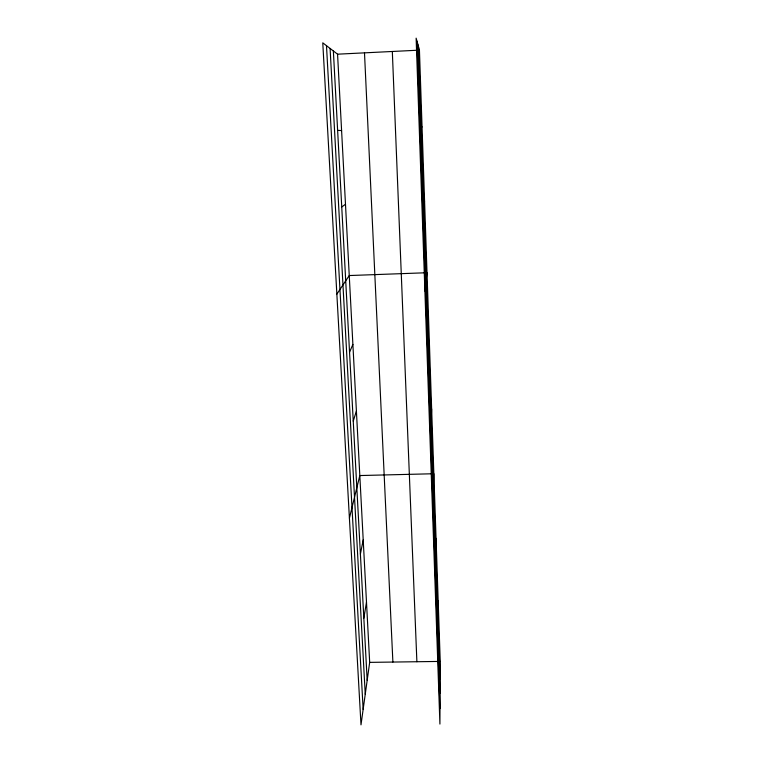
<?xml version="1.0" encoding="UTF-8"?>
<svg xmlns="http://www.w3.org/2000/svg" width="763" height="763" viewBox="0 0 763 763"><rect width="100%" height="100%" fill="white"/><g stroke="black" fill="none" stroke-linecap="round" stroke-linejoin="round"><path stroke-width="1.14" d="M440.232 661.416L439.917 724.077L416.131 38.15L419.44 50.139L440.232 661.416L369.673 662.37L360.994 724.85L322.768 42.823L337.561 54.183L419.44 50.139M438.01 617.067L438.172 600.872M435.797 552.603L436.045 538.344M432.707 516.313L433.842 473.737L359.812 475.549L349.416 518.153M431.229 418.954L431.639 408.93M428.863 349.664L429.359 341.967M424.896 291.037L427.003 272.725L349.244 275.548L336.855 294.136M363.846 618.259L366.488 602.093M360.394 554.1L363.207 539.851M423.866 203.645L424.571 201.098M353.25 421.109L356.407 411.066M349.549 352.191L352.887 344.437M341.748 206.954L345.486 204.303M337.637 130.378L341.586 130.559M421.233 126.629L422.044 126.944M333.364 50.968L367.175 680.329M330.083 48.441L365.248 694.254M326.488 45.685L363.15 709.371M337.561 54.183L369.673 662.37M364.495 52.857L392.888 662.055M392.325 51.483L416.884 661.731M418.496 46.743L440.137 679.423M417.762 44.082L440.07 693.386M416.96 41.164L439.993 708.55"/></g></svg>
